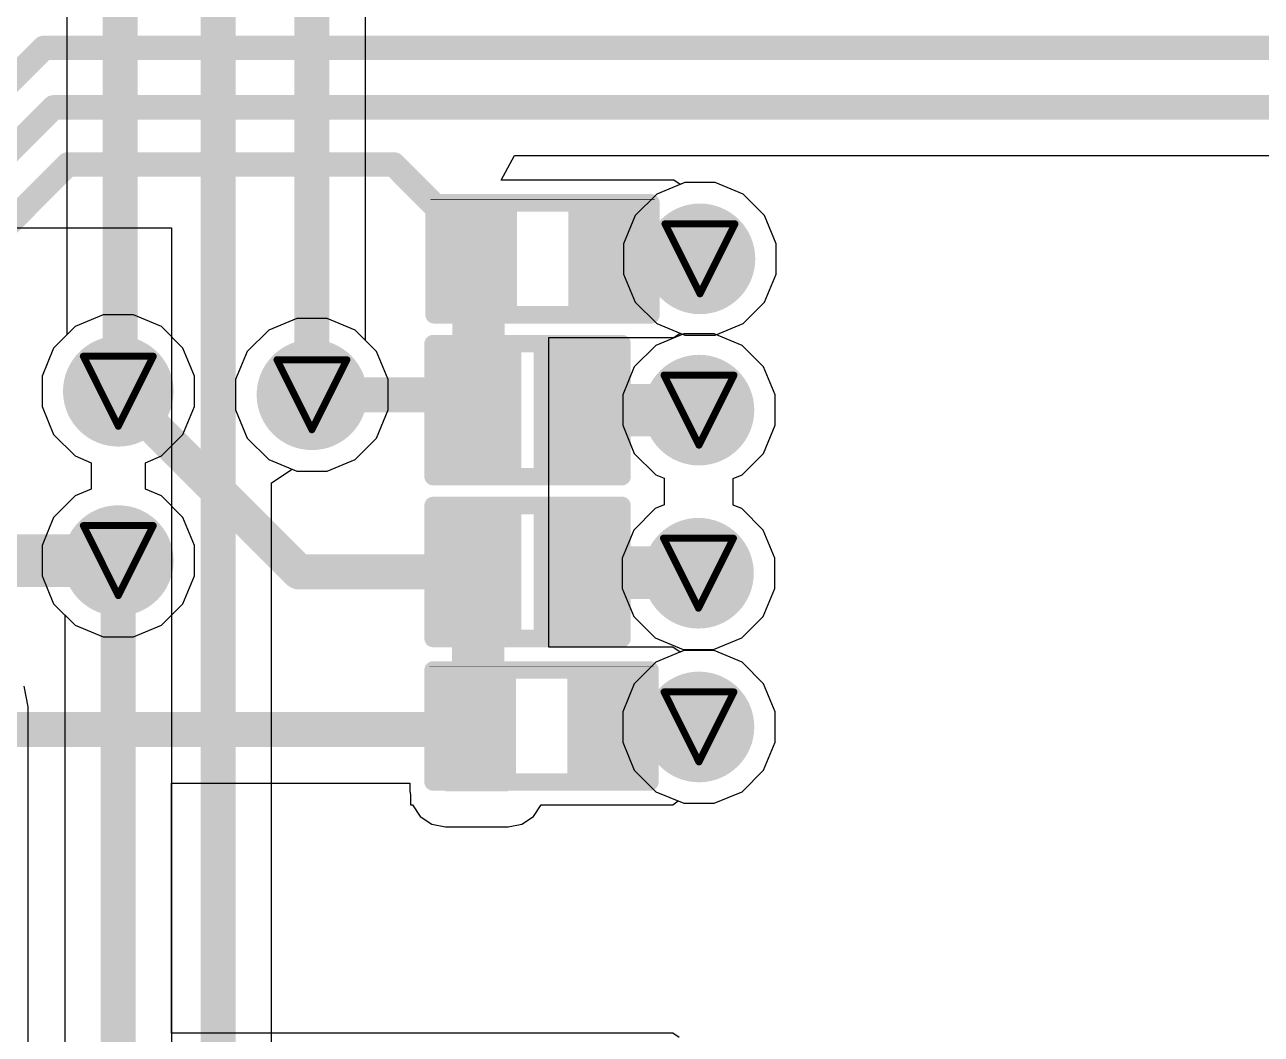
# Model space of a CAD drawing. Header units: inches. Extents: x -6 to 385, y -2 to 98.
# Drawn here: x 52.08 to 61.06, y 20.66 to 27.98 of the extents above; entities that cross this region are included whole.
import ezdxf

# ---------------------------------------------------------------- set-up
doc = ezdxf.new("R2010")
doc.units = ezdxf.units.IN
for name, color, linetype in [('Bottom Layer', 5, 'Continuous'), ('Bottom Overlay', 54, 'Continuous'), ('Bottom Paste', 16, 'Continuous'), ('Bottom Solder', 6, 'Continuous'), ('Drill Drawing', 1, 'Continuous'), ('Layer 1', 16, 'Continuous'), ('Layer 2', 76, 'Continuous'), ('Top Layer', 1, 'Continuous'), ('Top Solder', 216, 'Continuous'), ('Via Holes', 16, 'Continuous')]:
    doc.layers.add(name, color=color, linetype=linetype)

# ---------------------------------------------------------------- blocks, each defined once
blk = doc.blocks.new('R___0402_B_17')
at = {"layer": 'Bottom Layer'}
for points in [[(-0.2413, 0.3175), (-0.2413, -0.3175), (-0.6985, -0.3175), (-0.6985, 0.3175)], [(0.6985, 0.3175), (0.6985, -0.3175), (0.2413, -0.3175), (0.2413, 0.3175)]]:
    blk.add_hatch(color=5, dxfattribs=at).paths.add_polyline_path(points)
at = {"layer": 'Bottom Paste'}
for points in [[(-0.2413, 0.3175), (-0.2413, -0.3175), (-0.6985, -0.3175), (-0.6985, 0.3175)], [(0.6985, 0.3175), (0.6985, -0.3175), (0.2413, -0.3175), (0.2413, 0.3175)]]:
    blk.add_hatch(color=16, dxfattribs=at).paths.add_polyline_path(points)
at = {"layer": 'Bottom Solder'}
for points in [[(-0.1863, 0.3725), (-0.1863, -0.3725), (-0.7535, -0.3725), (-0.7535, 0.3725)], [(0.7535, 0.3725), (0.7535, -0.3725), (0.1863, -0.3725), (0.1863, 0.3725)]]:
    blk.add_hatch(color=6, dxfattribs=at).paths.add_polyline_path(points)
at = {"layer": 'Bottom Overlay'}
for points in [[(-0.7874, -0.4064, 0.127, 0.127, 0), (-0.7874, 0.4064, 0.127, 0.127, 0)], [(-0.7874, 0.4064, 0.127, 0.127, 0), (0.7874, 0.4064, 0.127, 0.127, 0)], [(0.7874, -0.4064, 0.127, 0.127, 0), (0.7874, 0.4064, 0.127, 0.127, 0)], [(-0.8128, 0.4318, 0.00323, 0.00323, 0), (0.8128, 0.4318, 0.00323, 0.00323, 0)], [(-0.7874, -0.4064, 0.127, 0.127, 0), (0.7874, -0.4064, 0.127, 0.127, 0)]]:
    blk.add_lwpolyline(points, format="xyseb", dxfattribs=at)
for points in [[(-0.8191, 0.4064, 0.0635, 0.0635, 1), (-0.7556, 0.4064, 0.0635, 0.0635, 1)], [(-0.8191, 0.4064, 0.0635, 0.0635, 1), (-0.7556, 0.4064, 0.0635, 0.0635, 1)], [(0.7556, 0.4064, 0.0635, 0.0635, 1), (0.8191, 0.4064, 0.0635, 0.0635, 1)], [(0.7556, 0.4064, 0.0635, 0.0635, 1), (0.8191, 0.4064, 0.0635, 0.0635, 1)], [(-0.8136, 0.4318, 0.00161, 0.00161, 1), (-0.812, 0.4318, 0.00161, 0.00161, 1)], [(0.812, 0.4318, 0.00161, 0.00161, 1), (0.8136, 0.4318, 0.00161, 0.00161, 1)], [(-0.8191, -0.4064, 0.0635, 0.0635, 1), (-0.7556, -0.4064, 0.0635, 0.0635, 1)], [(-0.8191, -0.4064, 0.0635, 0.0635, 1), (-0.7556, -0.4064, 0.0635, 0.0635, 1)], [(0.7556, -0.4064, 0.0635, 0.0635, 1), (0.8191, -0.4064, 0.0635, 0.0635, 1)], [(0.7556, -0.4064, 0.0635, 0.0635, 1), (0.8191, -0.4064, 0.0635, 0.0635, 1)]]:
    blk.add_lwpolyline(points, format="xyseb", close=True, dxfattribs=at)
blk = doc.blocks.new('R___0402_B_19')
at = {"layer": 'Bottom Layer'}
for points in [[(-0.2413, 0.3175), (-0.2413, -0.3175), (-0.6985, -0.3175), (-0.6985, 0.3175)], [(0.6985, 0.3175), (0.6985, -0.3175), (0.2413, -0.3175), (0.2413, 0.3175)]]:
    blk.add_hatch(color=5, dxfattribs=at).paths.add_polyline_path(points)
at = {"layer": 'Bottom Paste'}
for points in [[(-0.2413, 0.3175), (-0.2413, -0.3175), (-0.6985, -0.3175), (-0.6985, 0.3175)], [(0.6985, 0.3175), (0.6985, -0.3175), (0.2413, -0.3175), (0.2413, 0.3175)]]:
    blk.add_hatch(color=16, dxfattribs=at).paths.add_polyline_path(points)
at = {"layer": 'Bottom Solder'}
for points in [[(-0.1863, 0.3725), (-0.1863, -0.3725), (-0.7535, -0.3725), (-0.7535, 0.3725)], [(0.7535, 0.3725), (0.7535, -0.3725), (0.1863, -0.3725), (0.1863, 0.3725)]]:
    blk.add_hatch(color=6, dxfattribs=at).paths.add_polyline_path(points)
at = {"layer": 'Bottom Overlay'}
for points in [[(-0.7874, -0.4064, 0.127, 0.127, 0), (-0.7874, 0.4064, 0.127, 0.127, 0)], [(-0.7874, 0.4064, 0.127, 0.127, 0), (0.7874, 0.4064, 0.127, 0.127, 0)], [(0.7874, -0.4064, 0.127, 0.127, 0), (0.7874, 0.4064, 0.127, 0.127, 0)], [(-0.8128, 0.4318, 0.00323, 0.00323, 0), (0.8128, 0.4318, 0.00323, 0.00323, 0)], [(-0.7874, -0.4064, 0.127, 0.127, 0), (0.7874, -0.4064, 0.127, 0.127, 0)]]:
    blk.add_lwpolyline(points, format="xyseb", dxfattribs=at)
for points in [[(-0.8191, 0.4064, 0.0635, 0.0635, 1), (-0.7556, 0.4064, 0.0635, 0.0635, 1)], [(-0.8191, 0.4064, 0.0635, 0.0635, 1), (-0.7556, 0.4064, 0.0635, 0.0635, 1)], [(0.7556, 0.4064, 0.0635, 0.0635, 1), (0.8191, 0.4064, 0.0635, 0.0635, 1)], [(0.7556, 0.4064, 0.0635, 0.0635, 1), (0.8191, 0.4064, 0.0635, 0.0635, 1)], [(-0.8136, 0.4318, 0.00161, 0.00161, 1), (-0.812, 0.4318, 0.00161, 0.00161, 1)], [(0.812, 0.4318, 0.00161, 0.00161, 1), (0.8136, 0.4318, 0.00161, 0.00161, 1)], [(-0.8191, -0.4064, 0.0635, 0.0635, 1), (-0.7556, -0.4064, 0.0635, 0.0635, 1)], [(-0.8191, -0.4064, 0.0635, 0.0635, 1), (-0.7556, -0.4064, 0.0635, 0.0635, 1)], [(0.7556, -0.4064, 0.0635, 0.0635, 1), (0.8191, -0.4064, 0.0635, 0.0635, 1)], [(0.7556, -0.4064, 0.0635, 0.0635, 1), (0.8191, -0.4064, 0.0635, 0.0635, 1)]]:
    blk.add_lwpolyline(points, format="xyseb", close=True, dxfattribs=at)
blk = doc.blocks.new('SOD_882_B__D___________B_70')
at = {"layer": 'Bottom Layer'}
for points in [[(-0.1, -0.4), (-0.6, -0.4), (-0.6, 0.4), (-0.1, 0.4)], [(0.6, -0.4), (0.1, -0.4), (0.1, 0.4), (0.6, 0.4)]]:
    blk.add_hatch(color=5, dxfattribs=at).paths.add_polyline_path(points)
at = {"layer": 'Bottom Paste'}
for points in [[(-0.1, -0.4), (-0.6, -0.4), (-0.6, 0.4), (-0.1, 0.4)], [(0.6, -0.4), (0.1, -0.4), (0.1, 0.4), (0.6, 0.4)]]:
    blk.add_hatch(color=16, dxfattribs=at).paths.add_polyline_path(points)
at = {"layer": 'Bottom Solder'}
for points in [[(-0.045, -0.455), (-0.655, -0.455), (-0.655, 0.455), (-0.045, 0.455)], [(0.655, -0.455), (0.045, -0.455), (0.045, 0.455), (0.655, 0.455)]]:
    blk.add_hatch(color=6, dxfattribs=at).paths.add_polyline_path(points)
at = {"layer": 'Bottom Overlay'}
for points in [[(-0.6858, 0.4826, 0.127, 0.127, 0), (-0.6858, -0.4826, 0.127, 0.127, 0)], [(0.6858, 0.4826, 0.127, 0.127, 0), (-0.6858, 0.4826, 0.127, 0.127, 0)], [(0.6858, 0.4826, 0.127, 0.127, 0), (0.6858, -0.4826, 0.127, 0.127, 0)], [(0.6858, -0.4826, 0.127, 0.127, 0), (-0.6858, -0.4826, 0.127, 0.127, 0)]]:
    blk.add_lwpolyline(points, format="xyseb", dxfattribs=at)
for points in [[(-0.7176, 0.4826, 0.0635, 0.0635, 1), (-0.654, 0.4826, 0.0635, 0.0635, 1)], [(-0.7176, 0.4826, 0.0635, 0.0635, 1), (-0.654, 0.4826, 0.0635, 0.0635, 1)], [(0.654, 0.4826, 0.0635, 0.0635, 1), (0.7176, 0.4826, 0.0635, 0.0635, 1)], [(0.654, 0.4826, 0.0635, 0.0635, 1), (0.7176, 0.4826, 0.0635, 0.0635, 1)], [(-0.7176, -0.4826, 0.0635, 0.0635, 1), (-0.654, -0.4826, 0.0635, 0.0635, 1)], [(-0.7176, -0.4826, 0.0635, 0.0635, 1), (-0.654, -0.4826, 0.0635, 0.0635, 1)], [(0.654, -0.4826, 0.0635, 0.0635, 1), (0.7176, -0.4826, 0.0635, 0.0635, 1)], [(0.654, -0.4826, 0.0635, 0.0635, 1), (0.7176, -0.4826, 0.0635, 0.0635, 1)]]:
    blk.add_lwpolyline(points, format="xyseb", close=True, dxfattribs=at)
blk = doc.blocks.new('SOD_882_B__D___________B_72')
at = {"layer": 'Bottom Layer'}
for points in [[(-0.1, -0.4), (-0.6, -0.4), (-0.6, 0.4), (-0.1, 0.4)], [(0.6, -0.4), (0.1, -0.4), (0.1, 0.4), (0.6, 0.4)]]:
    blk.add_hatch(color=5, dxfattribs=at).paths.add_polyline_path(points)
at = {"layer": 'Bottom Paste'}
for points in [[(-0.1, -0.4), (-0.6, -0.4), (-0.6, 0.4), (-0.1, 0.4)], [(0.6, -0.4), (0.1, -0.4), (0.1, 0.4), (0.6, 0.4)]]:
    blk.add_hatch(color=16, dxfattribs=at).paths.add_polyline_path(points)
at = {"layer": 'Bottom Solder'}
for points in [[(-0.045, -0.455), (-0.655, -0.455), (-0.655, 0.455), (-0.045, 0.455)], [(0.655, -0.455), (0.045, -0.455), (0.045, 0.455), (0.655, 0.455)]]:
    blk.add_hatch(color=6, dxfattribs=at).paths.add_polyline_path(points)
at = {"layer": 'Bottom Overlay'}
for points in [[(-0.6858, 0.4826, 0.127, 0.127, 0), (-0.6858, -0.4826, 0.127, 0.127, 0)], [(0.6858, 0.4826, 0.127, 0.127, 0), (-0.6858, 0.4826, 0.127, 0.127, 0)], [(0.6858, 0.4826, 0.127, 0.127, 0), (0.6858, -0.4826, 0.127, 0.127, 0)], [(0.6858, -0.4826, 0.127, 0.127, 0), (-0.6858, -0.4826, 0.127, 0.127, 0)]]:
    blk.add_lwpolyline(points, format="xyseb", dxfattribs=at)
for points in [[(-0.7176, 0.4826, 0.0635, 0.0635, 1), (-0.654, 0.4826, 0.0635, 0.0635, 1)], [(-0.7176, 0.4826, 0.0635, 0.0635, 1), (-0.654, 0.4826, 0.0635, 0.0635, 1)], [(0.654, 0.4826, 0.0635, 0.0635, 1), (0.7176, 0.4826, 0.0635, 0.0635, 1)], [(0.654, 0.4826, 0.0635, 0.0635, 1), (0.7176, 0.4826, 0.0635, 0.0635, 1)], [(-0.7176, -0.4826, 0.0635, 0.0635, 1), (-0.654, -0.4826, 0.0635, 0.0635, 1)], [(-0.7176, -0.4826, 0.0635, 0.0635, 1), (-0.654, -0.4826, 0.0635, 0.0635, 1)], [(0.654, -0.4826, 0.0635, 0.0635, 1), (0.7176, -0.4826, 0.0635, 0.0635, 1)], [(0.654, -0.4826, 0.0635, 0.0635, 1), (0.7176, -0.4826, 0.0635, 0.0635, 1)]]:
    blk.add_lwpolyline(points, format="xyseb", close=True, dxfattribs=at)

msp = doc.modelspace()

# ---------------------------------------------------------------- hatches: boundary and pattern name
at = {"layer": 'Bottom Layer'}
h = msp.add_hatch(color=5, dxfattribs=at)
edge = h.paths.add_edge_path()
edge.add_arc((56.9793, 26.2849), 0.3, 0, 360)
h = msp.add_hatch(color=5, dxfattribs=at)
edge = h.paths.add_edge_path()
edge.add_arc((52.7558, 25.3238), 0.3, 0, 360)
h = msp.add_hatch(color=5, dxfattribs=at)
edge = h.paths.add_edge_path()
edge.add_arc((54.1619, 25.2984), 0.3, 0, 360)
h = msp.add_hatch(color=5, dxfattribs=at)
edge = h.paths.add_edge_path()
edge.add_arc((56.9722, 25.187), 0.3, 0, 360)
h = msp.add_hatch(color=5, dxfattribs=at)
edge = h.paths.add_edge_path()
edge.add_arc((52.7558, 24.0948), 0.3, 0, 360)
h = msp.add_hatch(color=5, dxfattribs=at)
edge = h.paths.add_edge_path()
edge.add_arc((56.9686, 24.0031), 0.3, 0, 360)
msp.add_hatch(color=5, dxfattribs=at).paths.add_polyline_path([(55.1307, 22.4209), (55.5879, 22.4209), (55.5879, 23.2121), (55.1307, 23.2121)])
h = msp.add_hatch(color=5, dxfattribs=at)
edge = h.paths.add_edge_path()
edge.add_arc((56.9722, 22.8874), 0.3, 0, 360)
at = {"layer": 'Bottom Solder'}
h = msp.add_hatch(color=6, dxfattribs=at)
edge = h.paths.add_edge_path()
edge.add_arc((56.9793, 26.2849), 0.4016, 0, 360)
h = msp.add_hatch(color=6, dxfattribs=at)
edge = h.paths.add_edge_path()
edge.add_arc((52.7558, 25.3238), 0.4016, 0, 360)
h = msp.add_hatch(color=6, dxfattribs=at)
edge = h.paths.add_edge_path()
edge.add_arc((54.1619, 25.2984), 0.4016, 0, 360)
h = msp.add_hatch(color=6, dxfattribs=at)
edge = h.paths.add_edge_path()
edge.add_arc((56.9722, 25.187), 0.4016, 0, 360)
h = msp.add_hatch(color=6, dxfattribs=at)
edge = h.paths.add_edge_path()
edge.add_arc((52.7558, 24.0948), 0.4016, 0, 360)
h = msp.add_hatch(color=6, dxfattribs=at)
edge = h.paths.add_edge_path()
edge.add_arc((56.9686, 24.0031), 0.4016, 0, 360)
h = msp.add_hatch(color=6, dxfattribs=at)
edge = h.paths.add_edge_path()
edge.add_arc((56.9722, 22.8874), 0.4016, 0, 360)
at = {"layer": 'Layer 1'}
h = msp.add_hatch(color=16, dxfattribs=at)
edge = h.paths.add_edge_path()
edge.add_arc((56.9793, 26.2849), 0.3, 0, 360)
h = msp.add_hatch(color=16, dxfattribs=at)
edge = h.paths.add_edge_path()
edge.add_arc((52.7558, 25.3238), 0.3, 0, 360)
h = msp.add_hatch(color=16, dxfattribs=at)
edge = h.paths.add_edge_path()
edge.add_arc((54.1619, 25.2984), 0.3, 0, 360)
h = msp.add_hatch(color=16, dxfattribs=at)
edge = h.paths.add_edge_path()
edge.add_arc((56.9722, 25.187), 0.3, 0, 360)
h = msp.add_hatch(color=16, dxfattribs=at)
edge = h.paths.add_edge_path()
edge.add_arc((52.7558, 24.0948), 0.3, 0, 360)
h = msp.add_hatch(color=16, dxfattribs=at)
edge = h.paths.add_edge_path()
edge.add_arc((56.9686, 24.0031), 0.3, 0, 360)
h = msp.add_hatch(color=16, dxfattribs=at)
edge = h.paths.add_edge_path()
edge.add_arc((56.9722, 22.8874), 0.3, 0, 360)
at = {"layer": 'Layer 2'}
h = msp.add_hatch(color=76, dxfattribs=at)
edge = h.paths.add_edge_path()
edge.add_arc((56.9793, 26.2849), 0.3, 0, 360)
h = msp.add_hatch(color=76, dxfattribs=at)
edge = h.paths.add_edge_path()
edge.add_arc((52.7558, 25.3238), 0.3, 0, 360)
h = msp.add_hatch(color=76, dxfattribs=at)
edge = h.paths.add_edge_path()
edge.add_arc((54.1619, 25.2984), 0.3, 0, 360)
h = msp.add_hatch(color=76, dxfattribs=at)
edge = h.paths.add_edge_path()
edge.add_arc((56.9722, 25.187), 0.3, 0, 360)
h = msp.add_hatch(color=76, dxfattribs=at)
edge = h.paths.add_edge_path()
edge.add_arc((52.7558, 24.0948), 0.3, 0, 360)
h = msp.add_hatch(color=76, dxfattribs=at)
edge = h.paths.add_edge_path()
edge.add_arc((56.9686, 24.0031), 0.3, 0, 360)
h = msp.add_hatch(color=76, dxfattribs=at)
edge = h.paths.add_edge_path()
edge.add_arc((56.9722, 22.8874), 0.3, 0, 360)
at = {"layer": 'Top Layer'}
h = msp.add_hatch(color=1, dxfattribs=at)
edge = h.paths.add_edge_path()
edge.add_arc((56.9793, 26.2849), 0.3, 0, 360)
h = msp.add_hatch(color=1, dxfattribs=at)
edge = h.paths.add_edge_path()
edge.add_arc((52.7558, 25.3238), 0.3, 0, 360)
h = msp.add_hatch(color=1, dxfattribs=at)
edge = h.paths.add_edge_path()
edge.add_arc((54.1619, 25.2984), 0.3, 0, 360)
h = msp.add_hatch(color=1, dxfattribs=at)
edge = h.paths.add_edge_path()
edge.add_arc((56.9722, 25.187), 0.3, 0, 360)
h = msp.add_hatch(color=1, dxfattribs=at)
edge = h.paths.add_edge_path()
edge.add_arc((52.7558, 24.0948), 0.3, 0, 360)
h = msp.add_hatch(color=1, dxfattribs=at)
edge = h.paths.add_edge_path()
edge.add_arc((56.9686, 24.0031), 0.3, 0, 360)
h = msp.add_hatch(color=1, dxfattribs=at)
edge = h.paths.add_edge_path()
edge.add_arc((56.9722, 22.8874), 0.3, 0, 360)
at = {"layer": 'Top Solder'}
h = msp.add_hatch(color=216, dxfattribs=at)
edge = h.paths.add_edge_path()
edge.add_arc((56.9793, 26.2849), 0.4016, 0, 360)
h = msp.add_hatch(color=216, dxfattribs=at)
edge = h.paths.add_edge_path()
edge.add_arc((52.7558, 25.3238), 0.4016, 0, 360)
h = msp.add_hatch(color=216, dxfattribs=at)
edge = h.paths.add_edge_path()
edge.add_arc((54.1619, 25.2984), 0.4016, 0, 360)
h = msp.add_hatch(color=216, dxfattribs=at)
edge = h.paths.add_edge_path()
edge.add_arc((56.9722, 25.187), 0.4016, 0, 360)
h = msp.add_hatch(color=216, dxfattribs=at)
edge = h.paths.add_edge_path()
edge.add_arc((52.7558, 24.0948), 0.4016, 0, 360)
h = msp.add_hatch(color=216, dxfattribs=at)
edge = h.paths.add_edge_path()
edge.add_arc((56.9686, 24.0031), 0.4016, 0, 360)
h = msp.add_hatch(color=216, dxfattribs=at)
edge = h.paths.add_edge_path()
edge.add_arc((56.9722, 22.8874), 0.4016, 0, 360)
at = {"layer": 'Via Holes'}
h = msp.add_hatch(color=7, dxfattribs=at)
edge = h.paths.add_edge_path()
edge.add_arc((56.9793, 26.2849), 0.15, 0, 360)
h = msp.add_hatch(color=7, dxfattribs=at)
edge = h.paths.add_edge_path()
edge.add_arc((52.7558, 25.3238), 0.15, 0, 360)
h = msp.add_hatch(color=7, dxfattribs=at)
edge = h.paths.add_edge_path()
edge.add_arc((54.1619, 25.2984), 0.15, 0, 360)
h = msp.add_hatch(color=7, dxfattribs=at)
edge = h.paths.add_edge_path()
edge.add_arc((56.9722, 25.187), 0.15, 0, 360)
h = msp.add_hatch(color=7, dxfattribs=at)
edge = h.paths.add_edge_path()
edge.add_arc((52.7558, 24.0948), 0.15, 0, 360)
h = msp.add_hatch(color=7, dxfattribs=at)
edge = h.paths.add_edge_path()
edge.add_arc((56.9686, 24.0031), 0.15, 0, 360)
h = msp.add_hatch(color=7, dxfattribs=at)
edge = h.paths.add_edge_path()
edge.add_arc((56.9722, 22.8874), 0.15, 0, 360)

# ---------------------------------------------------------------- linework, layer by layer
at = {"layer": 'Bottom Layer'}
for p, q in [((55.5366, 26.8569), (55.6317, 27.0347)), ((55.6317, 27.0347), (73.5677, 27.0347)), ((55.5369, 26.8564), (55.5366, 26.8569)), ((56.7888, 26.8564), (55.5369, 26.8564)), ((56.8357, 26.8251), (56.7888, 26.8564)), ((56.7888, 26.8564), (56.7888, 26.8564)), ((56.8691, 26.8389), (56.8357, 26.8251)), ((57.0895, 26.8389), (56.8691, 26.8389)), ((57.2931, 26.7546), (57.0895, 26.8389)), ((57.449, 26.5987), (57.2931, 26.7546)), ((57.5333, 26.3951), (57.449, 26.5987)), ((49.1792, 26.5098), (53.142, 26.5098)), ((53.142, 26.5098), (53.142, 8.246)), ((57.5333, 26.1747), (57.5333, 26.3951)), ((57.449, 25.9711), (57.5333, 26.1747)), ((57.2931, 25.8152), (57.449, 25.9711)), ((57.0895, 25.7309), (57.2931, 25.8152)), ((55.8816, 24.533), (55.8816, 25.7134)), ((55.8816, 25.7134), (56.7888, 25.7134)), ((56.7888, 25.7134), (56.8357, 25.7447)), ((56.7888, 25.7134), (56.7888, 25.7134)), ((56.8357, 25.7447), (56.8691, 25.7309)), ((56.8691, 25.7309), (57.0895, 25.7309)), ((55.8816, 23.4661), (55.8816, 24.533)), ((56.7817, 23.4661), (55.8816, 23.4661)), ((56.8353, 23.4303), (56.7817, 23.4661)), ((56.7817, 23.4661), (56.7817, 23.4661)), ((56.862, 23.4414), (56.8353, 23.4303)), ((57.0824, 23.4414), (56.862, 23.4414)), ((57.286, 23.3571), (57.0824, 23.4414)), ((57.4419, 23.2012), (57.286, 23.3571)), ((57.5262, 22.9976), (57.4419, 23.2012)), ((57.5262, 22.7772), (57.5262, 22.9976)), ((57.4419, 22.5736), (57.5262, 22.7772)), ((57.286, 22.4177), (57.4419, 22.5736)), ((53.142, 20.6657), (53.142, 22.4798)), ((53.142, 22.4798), (54.8717, 22.4798)), ((54.8717, 22.4798), (54.8717, 22.4209)), ((54.8717, 22.4209), (54.8767, 22.3959)), ((54.8767, 22.3959), (54.8767, 22.3231)), ((57.0824, 22.3334), (57.286, 22.4177)), ((54.8767, 22.3231), (54.8912, 22.3231)), ((54.8912, 22.3231), (54.8914, 22.3218)), ((54.8914, 22.3218), (54.9476, 22.2378)), ((55.771, 22.2378), (55.8272, 22.3218)), ((55.8272, 22.3218), (55.8274, 22.3231)), ((55.8274, 22.3231), (56.7817, 22.3231)), ((56.7817, 22.3231), (56.8219, 22.35)), ((56.7817, 22.3231), (56.7817, 22.3231)), ((56.8219, 22.35), (56.862, 22.3334)), ((56.862, 22.3334), (57.0824, 22.3334)), ((54.9476, 22.2378), (55.0316, 22.1816)), ((55.0316, 22.1816), (55.1307, 22.1619)), ((55.5879, 22.1619), (55.687, 22.1816)), ((55.687, 22.1816), (55.771, 22.2378)), ((55.1307, 22.1619), (55.5879, 22.1619)), ((56.7817, 20.6657), (53.142, 20.6657)), ((56.8286, 20.6344), (56.7817, 20.6657)), ((56.7817, 20.6657), (56.7817, 20.6657))]:
    msp.add_line(p, q, dxfattribs=at)
for points in [[(43.9099, 19.511, 0.1778, 0.1778, 0), (52.215, 27.8161, 0.1778, 0.1778, 0)], [(52.215, 27.8161, 0.1778, 0.1778, 0), (75.8159, 27.8161, 0.1778, 0.1778, 0)], [(44.0572, 19.1554, 0.1778, 0.1778, 0), (52.2861, 27.3843, 0.1778, 0.1778, 0)], [(52.2861, 27.3843, 0.1778, 0.1778, 0), (75.4857, 27.3843, 0.1778, 0.1778, 0)], [(44.2033, 18.7838, 0.1778, 0.1778, 0), (52.3895, 26.9699, 0.1778, 0.1778, 0)], [(52.3895, 26.9699, 0.1778, 0.1778, 0), (54.7563, 26.9699, 0.1778, 0.1778, 0)], [(54.7563, 26.9699, 0.1778, 0.1778, 0), (55.2127, 26.5135, 0.1778, 0.1778, 0)], [(55.2127, 26.5135, 0.1778, 0.1778, 0), (55.2267, 26.5135, 0.1778, 0.1778, 0)], [(55.2267, 26.5135, 0.1778, 0.1778, 0), (55.3664, 26.3738, 0.1778, 0.1778, 0)], [(55.372, 25.2984, 0.381, 0.381, 0), (55.372, 26.2793, 0.381, 0.381, 0)], [(55.3664, 26.2849, 0.1778, 0.1778, 0), (55.3664, 26.3738, 0.1778, 0.1778, 0)], [(56.3062, 26.2849, 0.381, 0.381, 0), (56.9793, 26.2849, 0.381, 0.381, 0)], [(55.3664, 26.2849, 0.1778, 0.1778, 0), (55.372, 26.2793, 0.1778, 0.1778, 0)], [(52.7558, 25.3238, 0.254, 0.254, 0), (54.0674, 24.0122, 0.254, 0.254, 0)], [(54.1619, 25.2984, 0.254, 0.254, 0), (55.2662, 25.2984, 0.254, 0.254, 0)], [(55.2662, 25.2984, 0.1778, 0.1778, 0), (55.3776, 25.187, 0.1778, 0.1778, 0)], [(56.2808, 25.187, 0.381, 0.381, 0), (56.9722, 25.187, 0.381, 0.381, 0)], [(51.3152, 24.0948, 0.381, 0.381, 0), (52.7558, 24.0948, 0.381, 0.381, 0)], [(55.3684, 24.0031, 0.381, 0.381, 0), (55.3776, 24.0122, 0.381, 0.381, 0)], [(55.3684, 22.9037, 0.381, 0.381, 0), (55.3684, 24.0031, 0.381, 0.381, 0)], [(56.0776, 24.0122, 0.381, 0.381, 0), (56.0822, 24.0076, 0.381, 0.381, 0)], [(56.0822, 24.0076, 0.381, 0.381, 0), (56.964, 24.0076, 0.381, 0.381, 0)], [(56.964, 24.0076, 0.381, 0.381, 0), (56.9686, 24.0031, 0.381, 0.381, 0)], [(54.0674, 24.0122, 0.254, 0.254, 0), (55.3776, 24.0122, 0.254, 0.254, 0)], [(55.3329, 22.8682, 0.381, 0.381, 0), (55.3593, 22.8946, 0.381, 0.381, 0)], [(55.3593, 22.8946, 0.381, 0.381, 0), (55.3684, 22.9037, 0.381, 0.381, 0)], [(56.2991, 22.8946, 0.381, 0.381, 0), (56.3027, 22.891, 0.381, 0.381, 0)], [(56.3027, 22.891, 0.381, 0.381, 0), (56.9686, 22.891, 0.381, 0.381, 0)], [(56.9686, 22.891, 0.381, 0.381, 0), (56.9722, 22.8874, 0.381, 0.381, 0)], [(51.2718, 22.8682, 0.254, 0.254, 0), (55.3329, 22.8682, 0.254, 0.254, 0)]]:
    msp.add_lwpolyline(points, format="xyseb", dxfattribs=at)
for points in [[(52.1705, 27.8161, 0.0889, 0.0889, 1), (52.2594, 27.8161, 0.0889, 0.0889, 1)], [(52.1705, 27.8161, 0.0889, 0.0889, 1), (52.2594, 27.8161, 0.0889, 0.0889, 1)], [(52.2416, 27.3843, 0.0889, 0.0889, 1), (52.3305, 27.3843, 0.0889, 0.0889, 1)], [(52.2416, 27.3843, 0.0889, 0.0889, 1), (52.3305, 27.3843, 0.0889, 0.0889, 1)], [(52.345, 26.9699, 0.0889, 0.0889, 1), (52.4339, 26.9699, 0.0889, 0.0889, 1)], [(52.345, 26.9699, 0.0889, 0.0889, 1), (52.4339, 26.9699, 0.0889, 0.0889, 1)], [(54.7119, 26.9699, 0.0889, 0.0889, 1), (54.8008, 26.9699, 0.0889, 0.0889, 1)], [(54.7119, 26.9699, 0.0889, 0.0889, 1), (54.8008, 26.9699, 0.0889, 0.0889, 1)], [(55.1683, 26.5135, 0.0889, 0.0889, 1), (55.2572, 26.5135, 0.0889, 0.0889, 1)], [(55.1683, 26.5135, 0.0889, 0.0889, 1), (55.2572, 26.5135, 0.0889, 0.0889, 1)], [(55.1822, 26.5135, 0.0889, 0.0889, 1), (55.2711, 26.5135, 0.0889, 0.0889, 1)], [(55.1822, 26.5135, 0.0889, 0.0889, 1), (55.2711, 26.5135, 0.0889, 0.0889, 1)], [(55.2767, 26.2793, 0.1905, 0.1905, 1), (55.4672, 26.2793, 0.1905, 0.1905, 1)], [(55.3219, 26.3738, 0.0889, 0.0889, 1), (55.4108, 26.3738, 0.0889, 0.0889, 1)], [(55.3219, 26.3738, 0.0889, 0.0889, 1), (55.4108, 26.3738, 0.0889, 0.0889, 1)], [(56.2109, 26.2849, 0.1905, 0.1905, 1), (56.4014, 26.2849, 0.1905, 0.1905, 1)], [(56.884, 26.2849, 0.1905, 0.1905, 1), (57.0745, 26.2849, 0.1905, 0.1905, 1)], [(55.3219, 26.2849, 0.0889, 0.0889, 1), (55.4108, 26.2849, 0.0889, 0.0889, 1)], [(55.3219, 26.2849, 0.0889, 0.0889, 1), (55.4108, 26.2849, 0.0889, 0.0889, 1)], [(55.3276, 26.2793, 0.0889, 0.0889, 1), (55.4164, 26.2793, 0.0889, 0.0889, 1)], [(52.6923, 25.3238, 0.127, 0.127, 1), (52.8193, 25.3238, 0.127, 0.127, 1)], [(54.0984, 25.2984, 0.127, 0.127, 1), (54.2254, 25.2984, 0.127, 0.127, 1)], [(55.2027, 25.2984, 0.127, 0.127, 1), (55.3297, 25.2984, 0.127, 0.127, 1)], [(55.2767, 25.2984, 0.1905, 0.1905, 1), (55.4672, 25.2984, 0.1905, 0.1905, 1)], [(55.2218, 25.2984, 0.0889, 0.0889, 1), (55.3107, 25.2984, 0.0889, 0.0889, 1)], [(56.1855, 25.187, 0.1905, 0.1905, 1), (56.376, 25.187, 0.1905, 0.1905, 1)], [(56.877, 25.187, 0.1905, 0.1905, 1), (57.0675, 25.187, 0.1905, 0.1905, 1)], [(55.3332, 25.187, 0.0889, 0.0889, 1), (55.4221, 25.187, 0.0889, 0.0889, 1)], [(52.6605, 24.0948, 0.1905, 0.1905, 1), (52.8511, 24.0948, 0.1905, 0.1905, 1)], [(55.2732, 24.0031, 0.1905, 0.1905, 1), (55.4637, 24.0031, 0.1905, 0.1905, 1)], [(55.2732, 24.0031, 0.1905, 0.1905, 1), (55.4637, 24.0031, 0.1905, 0.1905, 1)], [(55.2824, 24.0122, 0.1905, 0.1905, 1), (55.4729, 24.0122, 0.1905, 0.1905, 1)], [(55.9823, 24.0122, 0.1905, 0.1905, 1), (56.1728, 24.0122, 0.1905, 0.1905, 1)], [(55.9869, 24.0076, 0.1905, 0.1905, 1), (56.1774, 24.0076, 0.1905, 0.1905, 1)], [(55.9869, 24.0076, 0.1905, 0.1905, 1), (56.1774, 24.0076, 0.1905, 0.1905, 1)], [(56.8688, 24.0076, 0.1905, 0.1905, 1), (57.0593, 24.0076, 0.1905, 0.1905, 1)], [(56.8688, 24.0076, 0.1905, 0.1905, 1), (57.0593, 24.0076, 0.1905, 0.1905, 1)], [(56.8734, 24.0031, 0.1905, 0.1905, 1), (57.0639, 24.0031, 0.1905, 0.1905, 1)], [(54.0039, 24.0122, 0.127, 0.127, 1), (54.1309, 24.0122, 0.127, 0.127, 1)], [(54.0039, 24.0122, 0.127, 0.127, 1), (54.1309, 24.0122, 0.127, 0.127, 1)], [(55.3141, 24.0122, 0.127, 0.127, 1), (55.4411, 24.0122, 0.127, 0.127, 1)], [(55.264, 22.8946, 0.1905, 0.1905, 1), (55.4545, 22.8946, 0.1905, 0.1905, 1)], [(55.264, 22.8946, 0.1905, 0.1905, 1), (55.4545, 22.8946, 0.1905, 0.1905, 1)], [(55.2732, 22.9037, 0.1905, 0.1905, 1), (55.4637, 22.9037, 0.1905, 0.1905, 1)], [(55.2732, 22.9037, 0.1905, 0.1905, 1), (55.4637, 22.9037, 0.1905, 0.1905, 1)], [(56.2039, 22.8946, 0.1905, 0.1905, 1), (56.3944, 22.8946, 0.1905, 0.1905, 1)], [(56.2074, 22.891, 0.1905, 0.1905, 1), (56.3979, 22.891, 0.1905, 0.1905, 1)], [(56.2074, 22.891, 0.1905, 0.1905, 1), (56.3979, 22.891, 0.1905, 0.1905, 1)], [(56.8734, 22.891, 0.1905, 0.1905, 1), (57.0639, 22.891, 0.1905, 0.1905, 1)], [(56.8734, 22.891, 0.1905, 0.1905, 1), (57.0639, 22.891, 0.1905, 0.1905, 1)], [(56.877, 22.8874, 0.1905, 0.1905, 1), (57.0675, 22.8874, 0.1905, 0.1905, 1)], [(55.2377, 22.8682, 0.1905, 0.1905, 1), (55.4282, 22.8682, 0.1905, 0.1905, 1)], [(55.2694, 22.8682, 0.127, 0.127, 1), (55.3964, 22.8682, 0.127, 0.127, 1)]]:
    msp.add_lwpolyline(points, format="xyseb", close=True, dxfattribs=at)
at = {"layer": 'Drill Drawing'}
for points in [[(56.7253, 26.5389, 0.0508, 0.0508, 0), (57.2333, 26.5389, 0.0508, 0.0508, 0)], [(56.7253, 26.5389, 0.0508, 0.0508, 0), (56.9793, 26.0309, 0.0508, 0.0508, 0)], [(56.9793, 26.0309, 0.0508, 0.0508, 0), (57.2333, 26.5389, 0.0508, 0.0508, 0)], [(52.5018, 25.5778, 0.0508, 0.0508, 0), (53.0098, 25.5778, 0.0508, 0.0508, 0)], [(52.5018, 25.5778, 0.0508, 0.0508, 0), (52.7558, 25.0698, 0.0508, 0.0508, 0)], [(52.7558, 25.0698, 0.0508, 0.0508, 0), (53.0098, 25.5778, 0.0508, 0.0508, 0)], [(53.9079, 25.5524, 0.0508, 0.0508, 0), (54.4159, 25.5524, 0.0508, 0.0508, 0)], [(53.9079, 25.5524, 0.0508, 0.0508, 0), (54.1619, 25.0444, 0.0508, 0.0508, 0)], [(54.1619, 25.0444, 0.0508, 0.0508, 0), (54.4159, 25.5524, 0.0508, 0.0508, 0)], [(56.7182, 25.441, 0.0508, 0.0508, 0), (57.2262, 25.441, 0.0508, 0.0508, 0)], [(56.7182, 25.441, 0.0508, 0.0508, 0), (56.9722, 24.933, 0.0508, 0.0508, 0)], [(56.9722, 24.933, 0.0508, 0.0508, 0), (57.2262, 25.441, 0.0508, 0.0508, 0)], [(52.5018, 24.3488, 0.0508, 0.0508, 0), (53.0098, 24.3488, 0.0508, 0.0508, 0)], [(52.5018, 24.3488, 0.0508, 0.0508, 0), (52.7558, 23.8408, 0.0508, 0.0508, 0)], [(52.7558, 23.8408, 0.0508, 0.0508, 0), (53.0098, 24.3488, 0.0508, 0.0508, 0)], [(56.7146, 24.2571, 0.0508, 0.0508, 0), (57.2226, 24.2571, 0.0508, 0.0508, 0)], [(56.7146, 24.2571, 0.0508, 0.0508, 0), (56.9686, 23.7491, 0.0508, 0.0508, 0)], [(56.9686, 23.7491, 0.0508, 0.0508, 0), (57.2226, 24.2571, 0.0508, 0.0508, 0)], [(56.7182, 23.1414, 0.0508, 0.0508, 0), (57.2262, 23.1414, 0.0508, 0.0508, 0)], [(56.7182, 23.1414, 0.0508, 0.0508, 0), (56.9722, 22.6334, 0.0508, 0.0508, 0)], [(56.9722, 22.6334, 0.0508, 0.0508, 0), (57.2262, 23.1414, 0.0508, 0.0508, 0)]]:
    msp.add_lwpolyline(points, format="xyseb", dxfattribs=at)
for points in [[(56.7126, 26.5389, 0.0254, 0.0254, 1), (56.738, 26.5389, 0.0254, 0.0254, 1)], [(56.7126, 26.5389, 0.0254, 0.0254, 1), (56.738, 26.5389, 0.0254, 0.0254, 1)], [(57.2206, 26.5389, 0.0254, 0.0254, 1), (57.246, 26.5389, 0.0254, 0.0254, 1)], [(57.2206, 26.5389, 0.0254, 0.0254, 1), (57.246, 26.5389, 0.0254, 0.0254, 1)], [(56.9666, 26.0309, 0.0254, 0.0254, 1), (56.992, 26.0309, 0.0254, 0.0254, 1)], [(56.9666, 26.0309, 0.0254, 0.0254, 1), (56.992, 26.0309, 0.0254, 0.0254, 1)], [(52.4891, 25.5778, 0.0254, 0.0254, 1), (52.5145, 25.5778, 0.0254, 0.0254, 1)], [(52.4891, 25.5778, 0.0254, 0.0254, 1), (52.5145, 25.5778, 0.0254, 0.0254, 1)], [(52.9971, 25.5778, 0.0254, 0.0254, 1), (53.0225, 25.5778, 0.0254, 0.0254, 1)], [(52.9971, 25.5778, 0.0254, 0.0254, 1), (53.0225, 25.5778, 0.0254, 0.0254, 1)], [(53.8952, 25.5524, 0.0254, 0.0254, 1), (53.9206, 25.5524, 0.0254, 0.0254, 1)], [(53.8952, 25.5524, 0.0254, 0.0254, 1), (53.9206, 25.5524, 0.0254, 0.0254, 1)], [(54.4032, 25.5524, 0.0254, 0.0254, 1), (54.4286, 25.5524, 0.0254, 0.0254, 1)], [(54.4032, 25.5524, 0.0254, 0.0254, 1), (54.4286, 25.5524, 0.0254, 0.0254, 1)], [(56.7055, 25.441, 0.0254, 0.0254, 1), (56.7309, 25.441, 0.0254, 0.0254, 1)], [(56.7055, 25.441, 0.0254, 0.0254, 1), (56.7309, 25.441, 0.0254, 0.0254, 1)], [(57.2135, 25.441, 0.0254, 0.0254, 1), (57.2389, 25.441, 0.0254, 0.0254, 1)], [(57.2135, 25.441, 0.0254, 0.0254, 1), (57.2389, 25.441, 0.0254, 0.0254, 1)], [(52.7431, 25.0698, 0.0254, 0.0254, 1), (52.7685, 25.0698, 0.0254, 0.0254, 1)], [(52.7431, 25.0698, 0.0254, 0.0254, 1), (52.7685, 25.0698, 0.0254, 0.0254, 1)], [(54.1492, 25.0444, 0.0254, 0.0254, 1), (54.1746, 25.0444, 0.0254, 0.0254, 1)], [(54.1492, 25.0444, 0.0254, 0.0254, 1), (54.1746, 25.0444, 0.0254, 0.0254, 1)], [(56.9595, 24.933, 0.0254, 0.0254, 1), (56.9849, 24.933, 0.0254, 0.0254, 1)], [(56.9595, 24.933, 0.0254, 0.0254, 1), (56.9849, 24.933, 0.0254, 0.0254, 1)], [(52.4891, 24.3488, 0.0254, 0.0254, 1), (52.5145, 24.3488, 0.0254, 0.0254, 1)], [(52.4891, 24.3488, 0.0254, 0.0254, 1), (52.5145, 24.3488, 0.0254, 0.0254, 1)], [(52.9971, 24.3488, 0.0254, 0.0254, 1), (53.0225, 24.3488, 0.0254, 0.0254, 1)], [(52.9971, 24.3488, 0.0254, 0.0254, 1), (53.0225, 24.3488, 0.0254, 0.0254, 1)], [(56.7019, 24.2571, 0.0254, 0.0254, 1), (56.7273, 24.2571, 0.0254, 0.0254, 1)], [(56.7019, 24.2571, 0.0254, 0.0254, 1), (56.7273, 24.2571, 0.0254, 0.0254, 1)], [(57.2099, 24.2571, 0.0254, 0.0254, 1), (57.2353, 24.2571, 0.0254, 0.0254, 1)], [(57.2099, 24.2571, 0.0254, 0.0254, 1), (57.2353, 24.2571, 0.0254, 0.0254, 1)], [(52.7431, 23.8408, 0.0254, 0.0254, 1), (52.7685, 23.8408, 0.0254, 0.0254, 1)], [(52.7431, 23.8408, 0.0254, 0.0254, 1), (52.7685, 23.8408, 0.0254, 0.0254, 1)], [(56.9559, 23.7491, 0.0254, 0.0254, 1), (56.9813, 23.7491, 0.0254, 0.0254, 1)], [(56.9559, 23.7491, 0.0254, 0.0254, 1), (56.9813, 23.7491, 0.0254, 0.0254, 1)], [(56.7055, 23.1414, 0.0254, 0.0254, 1), (56.7309, 23.1414, 0.0254, 0.0254, 1)], [(56.7055, 23.1414, 0.0254, 0.0254, 1), (56.7309, 23.1414, 0.0254, 0.0254, 1)], [(57.2135, 23.1414, 0.0254, 0.0254, 1), (57.2389, 23.1414, 0.0254, 0.0254, 1)], [(57.2135, 23.1414, 0.0254, 0.0254, 1), (57.2389, 23.1414, 0.0254, 0.0254, 1)], [(56.9595, 22.6334, 0.0254, 0.0254, 1), (56.9849, 22.6334, 0.0254, 0.0254, 1)], [(56.9595, 22.6334, 0.0254, 0.0254, 1), (56.9849, 22.6334, 0.0254, 0.0254, 1)]]:
    msp.add_lwpolyline(points, format="xyseb", close=True, dxfattribs=at)
at = {"layer": 'Layer 1'}
for p, q in [((56.8691, 26.8389), (56.6655, 26.7546)), ((57.0895, 26.8389), (56.8691, 26.8389)), ((57.2931, 26.7546), (57.0895, 26.8389)), ((56.6655, 26.7546), (56.5096, 26.5987)), ((57.449, 26.5987), (57.2931, 26.7546)), ((56.5096, 26.5987), (56.4253, 26.3951)), ((57.5333, 26.3951), (57.449, 26.5987)), ((56.4253, 26.3951), (56.4253, 26.1747)), ((57.5333, 26.1747), (57.5333, 26.3951)), ((56.4253, 26.1747), (56.5096, 25.9711)), ((57.449, 25.9711), (57.5333, 26.1747)), ((56.5096, 25.9711), (56.6655, 25.8152)), ((57.2931, 25.8152), (57.449, 25.9711)), ((52.6456, 25.8778), (52.442, 25.7935)), ((52.866, 25.8778), (52.6456, 25.8778)), ((53.0696, 25.7935), (52.866, 25.8778)), ((52.442, 25.7935), (52.2861, 25.6376)), ((53.2255, 25.6376), (53.0696, 25.7935)), ((54.0517, 25.8524), (53.8481, 25.7681)), ((54.2721, 25.8524), (54.0517, 25.8524)), ((54.4757, 25.7681), (54.2721, 25.8524)), ((56.6655, 25.8152), (56.8691, 25.7309)), ((57.0895, 25.7309), (57.2931, 25.8152)), ((53.8481, 25.7681), (53.6923, 25.6122)), ((54.6316, 25.6122), (54.4757, 25.7681)), ((56.8691, 25.7309), (57.0895, 25.7309)), ((52.2861, 25.6376), (52.2018, 25.434)), ((53.3098, 25.434), (53.2255, 25.6376)), ((53.6923, 25.6122), (53.6079, 25.4086)), ((54.7159, 25.4086), (54.6316, 25.6122)), ((52.2018, 25.434), (52.2018, 25.2136)), ((53.3098, 25.2136), (53.3098, 25.434)), ((53.6079, 25.4086), (53.6079, 25.1882)), ((54.7159, 25.1882), (54.7159, 25.4086)), ((52.2018, 25.2136), (52.2861, 25.01)), ((53.2255, 25.01), (53.3098, 25.2136)), ((53.6079, 25.1882), (53.6923, 24.9846)), ((54.6316, 24.9846), (54.7159, 25.1882)), ((52.2861, 25.01), (52.442, 24.8541)), ((53.0696, 24.8541), (53.2255, 25.01)), ((53.6923, 24.9846), (53.8481, 24.8287)), ((54.4757, 24.8287), (54.6316, 24.9846)), ((52.442, 24.8541), (52.5594, 24.8055)), ((52.5594, 24.8055), (52.5594, 24.6131)), ((52.9522, 24.8055), (53.0696, 24.8541)), ((52.9522, 24.6131), (52.9522, 24.8055)), ((53.8481, 24.8287), (54.0517, 24.7444)), ((54.2721, 24.7444), (54.4757, 24.8287)), ((54.0517, 24.7444), (54.2721, 24.7444)), ((52.5594, 24.6131), (52.442, 24.5645)), ((53.0696, 24.5645), (52.9522, 24.6131)), ((52.442, 24.5645), (52.2861, 24.4086)), ((53.2255, 24.4086), (53.0696, 24.5645)), ((52.2861, 24.4086), (52.2018, 24.205)), ((53.3098, 24.205), (53.2255, 24.4086)), ((52.2018, 24.205), (52.2018, 23.9846)), ((53.3098, 23.9846), (53.3098, 24.205)), ((52.2018, 23.9846), (52.2861, 23.781)), ((53.2255, 23.781), (53.3098, 23.9846)), ((52.2861, 23.781), (52.442, 23.6251)), ((53.0696, 23.6251), (53.2255, 23.781)), ((52.442, 23.6251), (52.6456, 23.5408)), ((52.866, 23.5408), (53.0696, 23.6251)), ((52.6456, 23.5408), (52.866, 23.5408)), ((56.862, 23.4414), (56.6584, 23.3571)), ((57.0824, 23.4414), (56.862, 23.4414)), ((57.286, 23.3571), (57.0824, 23.4414)), ((56.6584, 23.3571), (56.5025, 23.2012)), ((57.4419, 23.2012), (57.286, 23.3571)), ((56.5025, 23.2012), (56.4182, 22.9976)), ((57.5262, 22.9976), (57.4419, 23.2012)), ((56.4182, 22.9976), (56.4182, 22.7772)), ((57.5262, 22.7772), (57.5262, 22.9976)), ((56.4182, 22.7772), (56.5025, 22.5736)), ((57.4419, 22.5736), (57.5262, 22.7772)), ((56.5025, 22.5736), (56.6584, 22.4177)), ((57.286, 22.4177), (57.4419, 22.5736)), ((56.6584, 22.4177), (56.862, 22.3334)), ((57.0824, 22.3334), (57.286, 22.4177)), ((56.862, 22.3334), (57.0824, 22.3334))]:
    msp.add_line(p, q, dxfattribs=at)
at = {"layer": 'Layer 2'}
for p, q in [((52.6456, 25.8778), (52.442, 25.7935)), ((52.866, 25.8778), (52.6456, 25.8778)), ((53.0696, 25.7935), (52.866, 25.8778)), ((52.442, 25.7935), (52.2861, 25.6376)), ((53.2255, 25.6376), (53.0696, 25.7935)), ((54.0517, 25.8524), (53.8481, 25.7681)), ((54.2721, 25.8524), (54.0517, 25.8524)), ((54.4757, 25.7681), (54.2721, 25.8524)), ((53.8481, 25.7681), (53.6923, 25.6122)), ((54.6316, 25.6122), (54.4757, 25.7681)), ((56.862, 25.741), (56.6584, 25.6567)), ((57.0824, 25.741), (56.862, 25.741)), ((57.286, 25.6567), (57.0824, 25.741)), ((52.2861, 25.6376), (52.2018, 25.434)), ((53.3098, 25.434), (53.2255, 25.6376)), ((53.6923, 25.6122), (53.6079, 25.4086)), ((54.7159, 25.4086), (54.6316, 25.6122)), ((56.6584, 25.6567), (56.5025, 25.5008)), ((57.4419, 25.5008), (57.286, 25.6567)), ((56.5025, 25.5008), (56.4182, 25.2972)), ((57.5262, 25.2972), (57.4419, 25.5008)), ((52.2018, 25.434), (52.2018, 25.2136)), ((53.3098, 25.2136), (53.3098, 25.434)), ((53.6079, 25.4086), (53.6079, 25.1882)), ((54.7159, 25.1882), (54.7159, 25.4086)), ((56.4182, 25.2972), (56.4182, 25.0768)), ((57.5262, 25.0768), (57.5262, 25.2972)), ((52.2018, 25.2136), (52.2861, 25.01)), ((53.2255, 25.01), (53.3098, 25.2136)), ((53.6079, 25.1882), (53.6923, 24.9846)), ((54.6316, 24.9846), (54.7159, 25.1882)), ((56.4182, 25.0768), (56.5025, 24.8732)), ((57.4419, 24.8732), (57.5262, 25.0768)), ((52.2861, 25.01), (52.442, 24.8541)), ((53.0696, 24.8541), (53.2255, 25.01)), ((53.6923, 24.9846), (53.8481, 24.8287)), ((54.4757, 24.8287), (54.6316, 24.9846)), ((56.5025, 24.8732), (56.6584, 24.7173)), ((57.286, 24.7173), (57.4419, 24.8732)), ((52.442, 24.8541), (52.5594, 24.8055)), ((52.5594, 24.8055), (52.5594, 24.6131)), ((52.9522, 24.8055), (53.0696, 24.8541)), ((52.9522, 24.6131), (52.9522, 24.8055)), ((53.8481, 24.8287), (54.0517, 24.7444)), ((54.2721, 24.7444), (54.4757, 24.8287)), ((54.0517, 24.7444), (54.2721, 24.7444)), ((56.6584, 24.7173), (56.7196, 24.692)), ((56.7196, 24.692), (56.7196, 24.4995)), ((57.2212, 24.6905), (57.286, 24.7173)), ((52.5594, 24.6131), (52.442, 24.5645)), ((53.0696, 24.5645), (52.9522, 24.6131)), ((57.2212, 24.4981), (57.2212, 24.6905)), ((52.442, 24.5645), (52.2861, 24.4086)), ((53.2255, 24.4086), (53.0696, 24.5645)), ((56.6548, 24.4727), (56.4989, 24.3169)), ((56.7196, 24.4995), (56.6548, 24.4727)), ((57.2824, 24.4727), (57.2212, 24.4981)), ((57.4383, 24.3169), (57.2824, 24.4727)), ((52.2861, 24.4086), (52.2018, 24.205)), ((53.3098, 24.205), (53.2255, 24.4086)), ((56.4989, 24.3169), (56.4146, 24.1132)), ((57.5226, 24.1132), (57.4383, 24.3169)), ((52.2018, 24.205), (52.2018, 23.9846)), ((53.3098, 23.9846), (53.3098, 24.205)), ((56.4146, 24.1132), (56.4146, 23.8929)), ((57.5226, 23.8929), (57.5226, 24.1132)), ((52.2018, 23.9846), (52.2861, 23.781)), ((53.2255, 23.781), (53.3098, 23.9846)), ((56.4146, 23.8929), (56.4989, 23.6892)), ((57.4383, 23.6892), (57.5226, 23.8929)), ((52.2861, 23.781), (52.442, 23.6251)), ((53.0696, 23.6251), (53.2255, 23.781)), ((52.442, 23.6251), (52.6456, 23.5408)), ((52.866, 23.5408), (53.0696, 23.6251)), ((56.4989, 23.6892), (56.6548, 23.5334)), ((57.2824, 23.5334), (57.4383, 23.6892)), ((52.6456, 23.5408), (52.866, 23.5408)), ((56.6548, 23.5334), (56.8584, 23.4491)), ((57.0788, 23.4491), (57.2824, 23.5334)), ((56.8584, 23.4491), (57.0788, 23.4491))]:
    msp.add_line(p, q, dxfattribs=at)
at = {"layer": 'Top Layer'}
for p, q in [((54.5504, 25.6934), (54.5504, 40.1776)), ((52.3813, 35.6436), (52.3813, 25.7327)), ((56.8691, 26.8389), (56.6655, 26.7546)), ((57.0895, 26.8389), (56.8691, 26.8389)), ((57.2931, 26.7546), (57.0895, 26.8389)), ((56.6655, 26.7546), (56.5096, 26.5987)), ((57.449, 26.5987), (57.2931, 26.7546)), ((56.5096, 26.5987), (56.4253, 26.3951)), ((57.5333, 26.3951), (57.449, 26.5987)), ((56.4253, 26.3951), (56.4253, 26.1747)), ((57.5333, 26.1747), (57.5333, 26.3951)), ((56.4253, 26.1747), (56.5096, 25.9711)), ((57.449, 25.9711), (57.5333, 26.1747)), ((56.5096, 25.9711), (56.6655, 25.8152)), ((57.2931, 25.8152), (57.449, 25.9711)), ((56.6655, 25.8152), (56.8691, 25.7309)), ((57.0895, 25.7309), (57.2931, 25.8152)), ((52.3813, 25.7327), (52.2861, 25.6376)), ((54.6316, 25.6122), (54.5504, 25.6934)), ((56.8691, 25.7309), (57.0895, 25.7309)), ((52.2861, 25.6376), (52.2018, 25.434)), ((54.7159, 25.4086), (54.6316, 25.6122)), ((52.2018, 25.434), (52.2018, 25.2136)), ((54.7159, 25.1882), (54.7159, 25.4086)), ((52.2018, 25.2136), (52.2861, 25.01)), ((54.6316, 24.9846), (54.7159, 25.1882)), ((52.2861, 25.01), (52.442, 24.8541)), ((54.4757, 24.8287), (54.6316, 24.9846)), ((52.442, 24.8541), (52.5594, 24.8055)), ((52.5594, 24.8055), (52.5594, 24.6131)), ((54.2721, 24.7444), (54.4757, 24.8287)), ((53.8694, 24.6599), (54.0172, 24.7587)), ((54.0172, 24.7587), (54.0517, 24.7444)), ((54.0517, 24.7444), (54.2721, 24.7444)), ((52.5594, 24.6131), (52.442, 24.5645)), ((53.8694, 18.5194), (53.8694, 24.6599)), ((52.442, 24.5645), (52.2861, 24.4086)), ((52.2861, 24.4086), (52.2018, 24.205)), ((52.2018, 24.205), (52.2018, 23.9846)), ((52.2018, 23.9846), (52.2861, 23.781)), ((52.2861, 23.781), (52.3673, 23.6998)), ((52.3673, 23.6998), (52.3673, 13.9192)), ((56.862, 23.4414), (56.6584, 23.3571)), ((57.0824, 23.4414), (56.862, 23.4414)), ((57.286, 23.3571), (57.0824, 23.4414)), ((56.6584, 23.3571), (56.5025, 23.2012)), ((57.4419, 23.2012), (57.286, 23.3571)), ((52.1009, 23.0338), (52.0713, 23.1825)), ((56.5025, 23.2012), (56.4182, 22.9976)), ((57.5262, 22.9976), (57.4419, 23.2012)), ((52.1009, 10.7484), (52.1009, 23.0338)), ((56.4182, 22.9976), (56.4182, 22.7772)), ((57.5262, 22.7772), (57.5262, 22.9976)), ((56.4182, 22.7772), (56.5025, 22.5736)), ((57.4419, 22.5736), (57.5262, 22.7772)), ((56.5025, 22.5736), (56.6584, 22.4177)), ((57.286, 22.4177), (57.4419, 22.5736)), ((56.6584, 22.4177), (56.862, 22.3334)), ((57.0824, 22.3334), (57.286, 22.4177)), ((56.862, 22.3334), (57.0824, 22.3334))]:
    msp.add_line(p, q, dxfattribs=at)
for points in [[(54.1619, 25.2984, 0.254, 0.254, 0), (54.1619, 40.1776, 0.254, 0.254, 0)], [(53.4809, 18.1244, 0.254, 0.254, 0), (53.4809, 38.0753, 0.254, 0.254, 0)], [(52.7697, 25.3238, 0.254, 0.254, 0), (52.7697, 35.8045, 0.254, 0.254, 0)], [(52.7558, 13.9192, 0.254, 0.254, 0), (52.7558, 24.0948, 0.254, 0.254, 0)]]:
    msp.add_lwpolyline(points, format="xyseb", dxfattribs=at)
for points in [[(52.7062, 25.3238, 0.127, 0.127, 1), (52.8332, 25.3238, 0.127, 0.127, 1)], [(54.0984, 25.2984, 0.127, 0.127, 1), (54.2254, 25.2984, 0.127, 0.127, 1)], [(52.6923, 24.0948, 0.127, 0.127, 1), (52.8193, 24.0948, 0.127, 0.127, 1)]]:
    msp.add_lwpolyline(points, format="xyseb", close=True, dxfattribs=at)

# ---------------------------------------------------------------- block references
for name, p in [('R___0402_B_17', (55.8363, 26.2849)), ('R___0402_B_19', (55.8292, 22.8946))]:
    msp.add_blockref(name, p)
at = {"rotation": 180}
for name, p in [('SOD_882_B__D___________B_70', (55.7276, 25.187)), ('SOD_882_B__D___________B_72', (55.7276, 24.0122))]:
    msp.add_blockref(name, p, dxfattribs=at)

doc.saveas('drawing.dxf')
